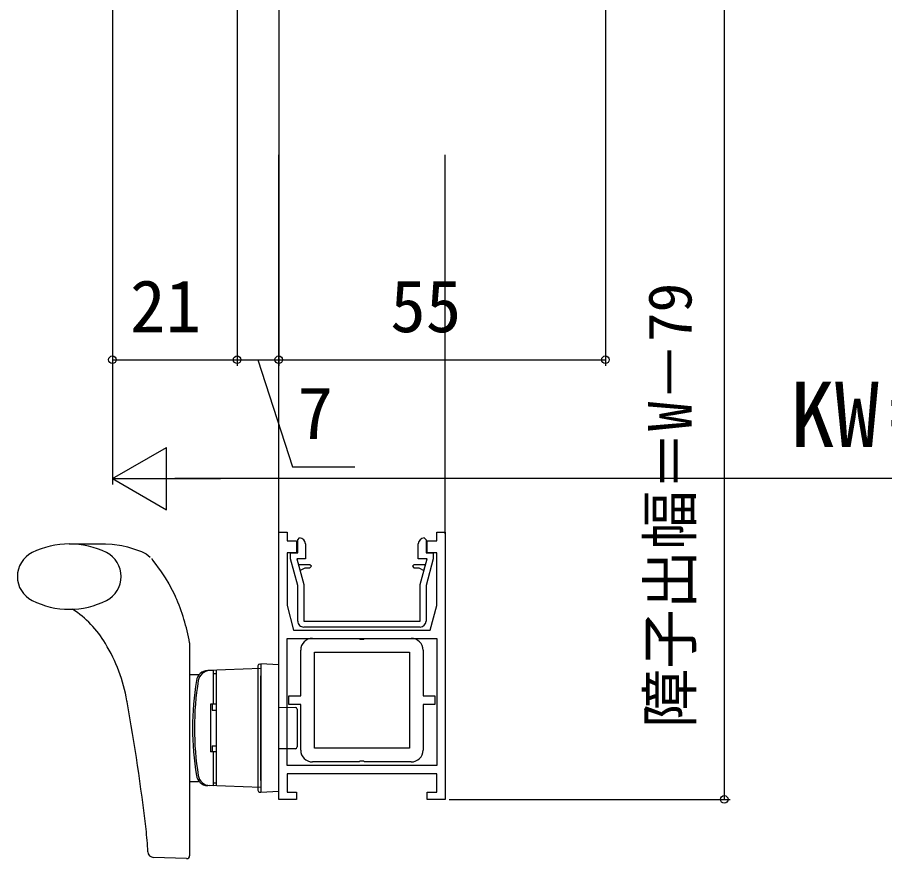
# Model space of a CAD drawing. Units: millimetres, scale not verified. Extents: x -525 to 525, y -782 to 777.
# Drawn here: x 13 to 159, y 8.5 to 150.1 of the extents above; entities that cross this region are included whole.
import ezdxf
from ezdxf.enums import TextEntityAlignment as Align

# ---------------------------------------------------------------- set-up
doc = ezdxf.new("R2010")
doc.units = ezdxf.units.MM
doc.header["$LTSCALE"] = 4
for name, color, linetype in [('0-2_YKK_11', 7, 'Continuous'), ('0-3_YKK_12', 2, 'Continuous'), ('0-4_YKK_13', 4, 'Continuous'), ('0-6_YKK_D', 6, 'Continuous')]:
    doc.layers.add(name, color=color, linetype=linetype)
doc.styles.add('ＭＳ ゴシック', font='')
doc.styles.get('ＭＳ ゴシック').set_extended_font_data('MS Gothic')

msp = doc.modelspace()

# ---------------------------------------------------------------- linework, layer by layer
at = {"layer": '0-2_YKK_11'}
msp.add_line((80.8, 47.5), (61.2, 47.5), dxfattribs=at)
for points in [[(57, 18.5), (57, 63.5), (58.4, 63.5), (58.4, 62), (60, 62), (60, 60), (58.4, 60), (58.4, 51.105), (59.5, 47), (82.5, 47), (83.6, 51.105), (83.6, 60), (82, 60), (82, 62), (83.6, 62), (83.6, 63.5), (85, 63.5), (85, 18.5), (82, 18.5), (82, 19.7), (83.6, 19.7), (83.6, 22.8), (67.24, 22.8), (58.4, 22.8), (58.4, 19.7), (60, 19.7), (60, 18.5)], [(62.25, 58), (60.303, 58), (60.571, 57), (61.437, 57.5), (62.25, 57.5), (62.5, 57.755)], [(81.696, 58), (79.75, 58), (79.5, 57.738), (79.75, 57.5), (80.562, 57.5), (81.428, 57)], [(58.4, 45.6), (83.6, 45.6), (83.6, 24.2), (67.121, 24.2), (58.4, 24.2)], [(79, 43.3), (79, 27.1), (63, 27.1), (63, 43.3)]]:
    msp.add_lwpolyline(points, close=True, dxfattribs=at)
for points in [[(60.2, 48.5), (60.2, 54.521), (59, 59), (59, 60), (60.2, 60), (60.2, 62.2), (60.5, 62.5)], [(61.5, 61.5), (61.5, 59), (60.035, 59), (61.2, 54.653), (61.2, 48.5), (80.8, 48.5), (80.8, 54.653), (81.964, 59), (80.5, 59), (80.5, 61.5)], [(81.5, 62.5), (81.8, 62.2), (81.8, 60), (83, 60), (83, 59), (81.8, 54.522), (81.8, 48.5)], [(62.7, 45.6), (70.541, 45.6), (70.725, 45.48), (71.275, 45.48), (71.458, 45.6), (79.3, 45.6)], [(60.7, 26.8), (60.7, 34.45), (58.7, 34.45), (58.7, 35.95), (60.7, 35.95), (60.7, 43.6)], [(81.3, 43.6), (81.3, 35.95), (83.3, 35.95), (83.3, 34.45), (81.3, 34.45), (81.3, 26.8)], [(79.3, 24.8), (71.458, 24.8), (71.275, 24.92), (70.725, 24.92), (70.541, 24.8), (62.7, 24.8)]]:
    msp.add_lwpolyline(points, dxfattribs=at)
for centre, radius, start, end in [((60.5, 61.5), 1, 0.00001, 89.99999), ((81.5, 61.5), 1, 89.99955, 179.99781), ((61.2, 48.5), 1, 180.00001, 270.00091), ((80.8, 48.5), 1, 270.00001, 359.99999), ((62.7, 43.6), 2, 90.00001, 179.99999), ((79.3, 43.6), 2, 0.00001, 89.99999), ((62.7, 26.8), 2, 180.00001, 269.99999), ((79.3, 26.8), 2, 270.00001, 359.99999)]:
    msp.add_arc(centre, radius, start, end, dxfattribs=at)
at = {"layer": '0-3_YKK_12'}
for p, q in [((57, 63.2), (57, 127)), ((85, 63.2), (85, 127))]:
    msp.add_line(p, q, dxfattribs=at)
at = {"layer": '0-4_YKK_13'}
for p, q in [((21.75, 61.5), (27.816, 61.5)), ((21.75, 50.5), (22.261, 50.5)), ((42, 44.862), (42, 9.017)), ((53.5, 40.981), (53.5, 39.3)), ((53.774, 41.28), (54, 41.3)), ((57, 41.116), (54, 41.3)), ((54, 41.3), (54, 39.302)), ((57, 39.12), (57, 41.116)), ((42, 39.5), (43.493, 39.5)), ((54, 40.5), (45.043, 40.187)), ((46, 40.198), (45.353, 40.175)), ((45.999, 39.7), (46.5, 39.7)), ((46, 34.5), (46, 40.198)), ((46.5, 20.762), (46.5, 40.238)), ((46.5, 34.5), (46.5, 39.7)), ((54, 40.5), (54, 20.5)), ((53.5, 39.3), (53.5, 21.7)), ((54, 21.698), (54, 39.302)), ((57, 21.879), (57, 39.12)), ((53.494, 37.759), (53.5, 37.758)), ((31.49, 34.889), (31.449, 35.101)), ((45.82, 34.5), (45.82, 33.5)), ((57, 34), (59.802, 33.975)), ((60.1, 33.675), (60.1, 27.324)), ((45.82, 33.5), (46.5, 33.5)), ((46.5, 26.5), (45.5, 26.5)), ((45.82, 27.5), (45.82, 26.5)), ((45.82, 27.5), (46.5, 27.5)), ((46, 20.802), (46, 26.5)), ((46.5, 21.299), (46.5, 26.5)), ((59.802, 27.024), (57, 27)), ((53.5, 23.241), (53.494, 23.241)), ((42, 21.5), (43.493, 21.5)), ((54, 20.5), (45.043, 20.812)), ((46, 20.802), (45.353, 20.824)), ((45.999, 21.299), (46.5, 21.299)), ((53.5, 21.7), (53.5, 20.018)), ((54, 21.698), (54, 19.7)), ((53.774, 19.719), (54, 19.7)), ((41.482, 8.518), (35.925, 8.712))]:
    msp.add_line(p, q, dxfattribs=at)
for points in [[(27.775, 61.5), (28.977, 61.459), (30.57, 61.251), (31.556, 61.025), (33.91, 60.194), (34.667, 59.807), (35.364, 59.282)], [(35.823, 58.708), (35.802, 58.745), (35.769, 58.798), (35.738, 58.853), (35.699, 58.912), (35.671, 58.961), (35.639, 59.007)], [(35.823, 58.708), (37.23, 56.81), (37.906, 55.777), (38.485, 54.803), (39.608, 52.648)], [(46.5, 34.5), (45.5, 34.5), (45.5, 26.5)], [(54, 19.7), (57, 19.883), (57, 21.879)]]:
    msp.add_lwpolyline(points, dxfattribs=at)
for centre, radius, start, end in [((21.75, 47.468), 14.031, 90, 116.48104), ((21.742, 47.468), 14.031, 63.51896, 90), ((17.5, 56), 4.5, 116.48104, 243.51896), ((25.992, 56), 4.5, 296.48104, 63.51896), ((9.5, 39.14), 33, 9.98655, 24.10382), ((21.75, 64.531), 14.031, 243.51896, 270), ((21.742, 64.531), 14.031, 270, 296.48104), ((13.07, 36.08), 17.1, 30.40967, 57.48757), ((3.88, 30.21), 28, 10.06111, 31.25004), ((53.8, 40.981), 0.3, 95, 180), ((45.113, 38.188), 2, 92, 170.87872), ((45.423, 38.176), 2, 92, 170.89292), ((43.493, 39.75), 0.25, 270, 316.05064), ((93, 30.5), 50.5, 170.87872, 189.12128), ((93.312, 30.5), 50.5, 170.89292, 189.10708), ((-310, -26.7), 347, 6.65301, 10.22358), ((59.8, 33.675), 0.3, 0, 89.5), ((59.8, 27.324), 0.3, 270.5, 0), ((45.113, 22.811), 2, 189.12128, 268), ((45.423, 22.823), 2, 189.10708, 268), ((43.493, 21.25), 0.25, 43.94936, 90), ((53.8, 20.018), 0.3, 180, 265), ((-15, 7.709), 50, 2.24995, 6.65301), ((35.96, 9.711), 1, 182.24995, 268), ((41.5, 9.017), 0.5, 268, 0)]:
    msp.add_arc(centre, radius, start, end, dxfattribs=at)
at = {"layer": '0-6_YKK_D'}
for p, q in [((57, 162.417), (57, 91.5)), ((57, 162.417), (57, 91.5)), ((29, 155.5), (29, 91.5)), ((29, 155.5), (29, 71.5)), ((50, 155), (50, 91.5)), ((50, 155), (50, 91.5)), ((112, 155.8), (112, 91.5)), ((132, 155.5), (132, 18.5)), ((29, 92.5), (50, 92.5)), ((50, 92.5), (57, 92.5)), ((57, 92.5), (112, 92.5)), ((29, 72.5), (38.093, 77.75)), ((38.093, 67.25), (38.093, 77.75)), ((29, 72.5), (38.093, 67.25)), ((29, 72.5), (47.186, 72.5)), ((278.5, 72.5), (39.5, 72.5)), ((85.7, 18.5), (133, 18.5))]:
    msp.add_line(p, q, dxfattribs=at)
msp.add_lwpolyline([(53.5, 92.5), (59.328, 74.5), (69.806, 74.5)], dxfattribs=at)
for centre in [(29, 92.5), (50, 92.5), (50, 92.5), (57, 92.5), (57, 92.5), (112, 92.5), (132, 18.5)]:
    msp.add_circle(centre, 0.637, dxfattribs=at)

# ---------------------------------------------------------------- texts
at = {"layer": '0-6_YKK_D', "style": 'ＭＳ ゴシック'}
for s, height, p in [('21', 8.798, (31.966, 94.5)), ('55', 8.798, (75.772, 94.5)), ('7', 8.798, (60.169, 76.5)), ('KW＝W', 11, (143.107, 74.5))]:
    msp.add_text(s, height=height, dxfattribs=at).set_placement(p, align=Align.BOTTOM_LEFT)
msp.add_text('障子出幅＝W－79', height=7.331, rotation=90, dxfattribs=at).set_placement((128.693, 30.494), align=Align.BOTTOM_LEFT)

doc.saveas('drawing.dxf')
